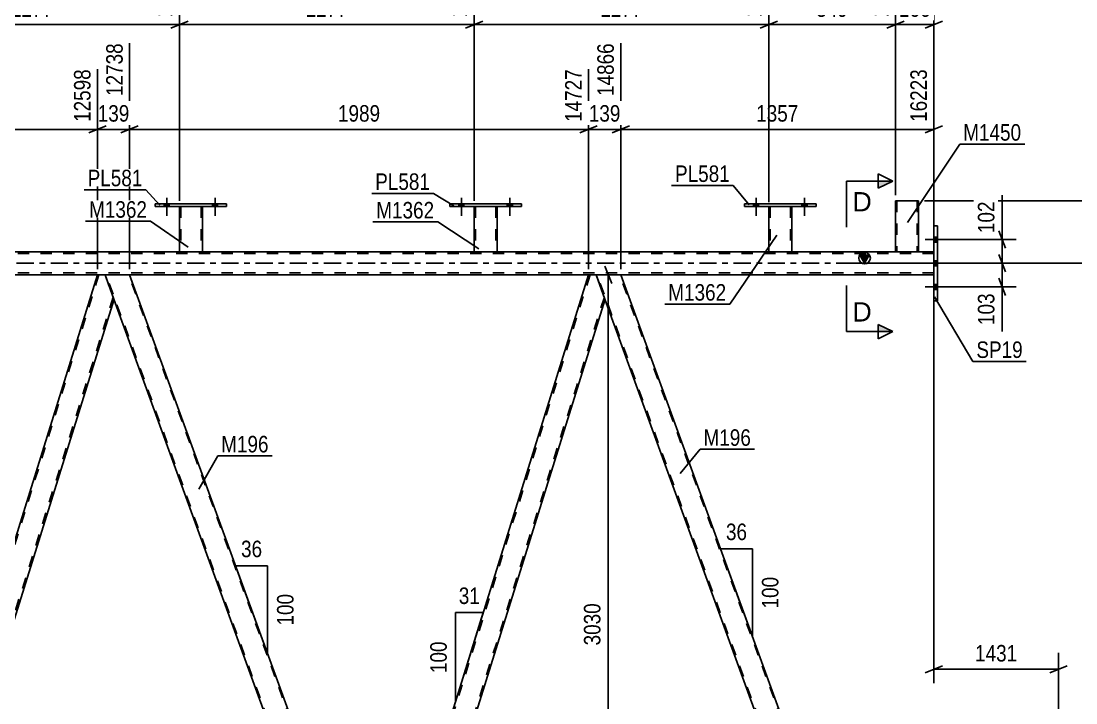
# Model space of a CAD drawing. Header units: millimetres. Extents: x -74 to 767, y -439 to 155.
# Drawn here: x 481.8 to 664.6, y -76.2 to 42 of the extents above; entities that cross this region are included whole.
import ezdxf

# ---------------------------------------------------------------- set-up
doc = ezdxf.new("R2010")
doc.units = ezdxf.units.MM
doc.linetypes.add('DXK_LINE_DOT2', pattern=[3.9198, 1.9599, -1.9599])
doc.linetypes.add('DXK_LINE_DOT3', pattern=[5.9187, 2.979, -0.9799, 0.9799, -0.9799])
doc.styles.add('Arial', font='arial.ttf', dxfattribs={"height": 0.2})
doc.styles.add('Arial Narrow', font='ARIALN.TTF', dxfattribs={"height": 0.2})

# ---------------------------------------------------------------- blocks, each defined once
blk = doc.blocks.new('Part-814185030-3572 - 3452')
at = {"color": 2, "linetype": 'Continuous'}
for p, q in [((560.27, 9.84), (560.27, 2)), ((564.27, 9.84), (564.27, 2)), ((560.27, 2), (564.27, 2))]:
    blk.add_line(p, q, dxfattribs=at)
at = {"color": 7, "linetype": 'DXK_LINE_DOT2'}
for p, q in [((560.27, 9.84), (564.27, 9.84)), ((560.27, 9.84), (560.27, 9.84)), ((560.27, 9.84), (560.27, 9.84)), ((560.51, 9.84), (560.51, 2)), ((564.03, 9.84), (564.03, 2)), ((564.27, 9.84), (564.27, 9.84)), ((564.27, 9.84), (564.27, 9.84)), ((563.98, 2), (564.01, 2)), ((563.98, 2), (564.01, 2)), ((564.01, 2), (564.03, 2)), ((564.01, 2), (564.03, 2))]:
    blk.add_line(p, q, dxfattribs=at)
blk = doc.blocks.new('Part-814185030-3582 - 3452')
at = {"color": 2, "linetype": 'Continuous'}
for p, q in [((509.19, 9.84), (509.19, 2)), ((513.19, 9.84), (513.19, 2)), ((509.19, 2), (513.19, 2))]:
    blk.add_line(p, q, dxfattribs=at)
at = {"color": 7, "linetype": 'DXK_LINE_DOT2'}
for p, q in [((509.19, 9.84), (513.19, 9.84)), ((509.19, 9.84), (509.19, 9.84)), ((509.19, 9.84), (509.19, 9.84)), ((509.43, 9.84), (509.43, 2)), ((512.95, 9.84), (512.95, 2)), ((513.19, 9.84), (513.19, 9.84)), ((513.19, 9.84), (513.19, 9.84)), ((512.89, 2), (512.93, 2)), ((512.89, 2), (512.93, 2)), ((512.93, 2), (512.95, 2)), ((512.93, 2), (512.95, 2))]:
    blk.add_line(p, q, dxfattribs=at)
blk = doc.blocks.new('Bolt-814185030-3466 - 3452')
at = {"linetype": 'Continuous'}
for points in [[(557.63, 9.84), (558.51, 9.84), (558.51, 10.32), (557.63, 10.32)], [(566.03, 9.84), (566.91, 9.84), (566.91, 10.32), (566.03, 10.32)]]:
    blk.add_hatch(color=1, dxfattribs=at).paths.add_polyline_path(points)
at = {"color": 1, "linetype": 'Continuous'}
for p, q in [((558.07, 11.32), (558.07, 8.2)), ((566.47, 11.32), (566.47, 8.2)), ((557.63, 10.32), (557.63, 9.84)), ((558.51, 10.32), (558.51, 9.84)), ((566.03, 10.32), (566.03, 9.84)), ((566.91, 10.32), (566.91, 9.84))]:
    blk.add_line(p, q, dxfattribs=at)
blk = doc.blocks.new('Bolt-814185030-3467 - 3452')
at = {"linetype": 'Continuous'}
for points in [[(557.63, 9.84), (558.51, 9.84), (558.51, 10.32), (557.63, 10.32)], [(566.03, 9.84), (566.91, 9.84), (566.91, 10.32), (566.03, 10.32)]]:
    blk.add_hatch(color=1, dxfattribs=at).paths.add_polyline_path(points)
at = {"color": 1, "linetype": 'Continuous'}
for p, q in [((558.07, 11.32), (558.07, 8.2)), ((566.47, 11.32), (566.47, 8.2)), ((557.63, 10.32), (557.63, 9.84)), ((558.51, 10.32), (558.51, 9.84)), ((566.03, 10.32), (566.03, 9.84)), ((566.91, 10.32), (566.91, 9.84))]:
    blk.add_line(p, q, dxfattribs=at)
blk = doc.blocks.new('Bolt-814185030-3468 - 3452')
at = {"linetype": 'Continuous'}
for points in [[(506.55, 9.84), (507.43, 9.84), (507.43, 10.32), (506.55, 10.32)], [(514.95, 9.84), (515.83, 9.84), (515.83, 10.32), (514.95, 10.32)]]:
    blk.add_hatch(color=1, dxfattribs=at).paths.add_polyline_path(points)
at = {"color": 1, "linetype": 'Continuous'}
for p, q in [((506.99, 11.32), (506.99, 8.2)), ((515.39, 11.32), (515.39, 8.2)), ((506.55, 10.32), (506.55, 9.84)), ((507.43, 10.32), (507.43, 9.84)), ((514.95, 10.32), (514.95, 9.84)), ((515.83, 10.32), (515.83, 9.84))]:
    blk.add_line(p, q, dxfattribs=at)
blk = doc.blocks.new('Bolt-814185030-3469 - 3452')
at = {"linetype": 'Continuous'}
for points in [[(506.55, 9.84), (507.43, 9.84), (507.43, 10.32), (506.55, 10.32)], [(514.95, 9.84), (515.83, 9.84), (515.83, 10.32), (514.95, 10.32)]]:
    blk.add_hatch(color=1, dxfattribs=at).paths.add_polyline_path(points)
at = {"color": 1, "linetype": 'Continuous'}
for p, q in [((506.99, 11.32), (506.99, 8.2)), ((515.39, 11.32), (515.39, 8.2)), ((506.55, 10.32), (506.55, 9.84)), ((507.43, 10.32), (507.43, 9.84)), ((514.95, 10.32), (514.95, 9.84)), ((515.83, 10.32), (515.83, 9.84))]:
    blk.add_line(p, q, dxfattribs=at)
blk = doc.blocks.new('Part-814185030-3607 - 3452')
at = {"color": 2, "linetype": 'Continuous'}
for p, q in [((607.15, 10.32), (607.15, 9.84)), ((619.55, 10.32), (607.15, 10.32)), ((607.15, 9.84), (619.55, 9.84)), ((619.55, 9.84), (619.55, 10.32))]:
    blk.add_line(p, q, dxfattribs=at)
blk = doc.blocks.new('Bolt-814185030-3474 - 3452')
at = {"linetype": 'Continuous'}
for points in [[(608.71, 9.84), (609.59, 9.84), (609.59, 10.32), (608.71, 10.32)], [(617.11, 9.84), (617.99, 9.84), (617.99, 10.32), (617.11, 10.32)]]:
    blk.add_hatch(color=1, dxfattribs=at).paths.add_polyline_path(points)
at = {"color": 1, "linetype": 'Continuous'}
for p, q in [((609.15, 11.32), (609.15, 8.2)), ((617.55, 11.32), (617.55, 8.2)), ((608.71, 10.32), (608.71, 9.84)), ((609.59, 10.32), (609.59, 9.84)), ((617.11, 10.32), (617.11, 9.84)), ((617.99, 10.32), (617.99, 9.84))]:
    blk.add_line(p, q, dxfattribs=at)
blk = doc.blocks.new('Bolt-814185030-3475 - 3452')
at = {"linetype": 'Continuous'}
for points in [[(608.71, 9.84), (609.59, 9.84), (609.59, 10.32), (608.71, 10.32)], [(617.11, 9.84), (617.99, 9.84), (617.99, 10.32), (617.11, 10.32)]]:
    blk.add_hatch(color=1, dxfattribs=at).paths.add_polyline_path(points)
at = {"color": 1, "linetype": 'Continuous'}
for p, q in [((609.15, 11.32), (609.15, 8.2)), ((617.55, 11.32), (617.55, 8.2)), ((608.71, 10.32), (608.71, 9.84)), ((609.59, 10.32), (609.59, 9.84)), ((617.11, 10.32), (617.11, 9.84)), ((617.99, 10.32), (617.99, 9.84))]:
    blk.add_line(p, q, dxfattribs=at)
blk = doc.blocks.new('Part-814185030-3562 - 3452')
at = {"color": 2, "linetype": 'Continuous'}
for p, q in [((611.35, 9.84), (611.35, 2)), ((615.35, 9.84), (615.35, 2)), ((611.35, 2), (615.35, 2))]:
    blk.add_line(p, q, dxfattribs=at)
at = {"color": 7, "linetype": 'DXK_LINE_DOT2'}
for p, q in [((611.35, 9.84), (615.35, 9.84)), ((611.35, 9.84), (611.35, 9.84)), ((611.35, 9.84), (611.35, 9.84)), ((611.59, 9.84), (611.59, 2)), ((615.11, 9.84), (615.11, 2)), ((615.35, 9.84), (615.35, 9.84)), ((615.35, 9.84), (615.35, 9.84)), ((615.06, 2), (615.09, 2)), ((615.06, 2), (615.09, 2)), ((615.09, 2), (615.11, 2)), ((615.09, 2), (615.11, 2))]:
    blk.add_line(p, q, dxfattribs=at)
blk = doc.blocks.new('Part-814185030-3567 - 3452')
at = {"color": 2, "linetype": 'Continuous'}
for p, q in [((556.07, 10.32), (556.07, 9.84)), ((568.47, 10.32), (556.07, 10.32)), ((556.07, 9.84), (568.47, 9.84)), ((568.47, 9.84), (568.47, 10.32))]:
    blk.add_line(p, q, dxfattribs=at)
blk = doc.blocks.new('Part-814185030-3577 - 3452')
at = {"color": 2, "linetype": 'Continuous'}
for p, q in [((504.99, 10.32), (504.99, 9.84)), ((517.39, 10.32), (504.99, 10.32)), ((504.99, 9.84), (517.39, 9.84)), ((517.39, 9.84), (517.39, 10.32))]:
    blk.add_line(p, q, dxfattribs=at)
blk = doc.blocks.new('Part-814185030-3612 - 3452')
at = {"color": 2, "linetype": 'Continuous'}
for p, q in [((633.33, 10.8), (633.33, 2)), ((637.33, 10.8), (633.33, 10.8)), ((637.33, 10.8), (637.33, 2)), ((633.33, 2), (637.33, 2))]:
    blk.add_line(p, q, dxfattribs=at)
at = {"color": 7, "linetype": 'DXK_LINE_DOT2'}
for p, q in [((633.57, 10.8), (633.57, 2)), ((637.02, 10.8), (637.03, 10.8)), ((637.03, 10.8), (637.07, 10.8)), ((637.07, 10.8), (637.09, 10.8)), ((637.09, 10.8), (637.09, 2)), ((637.07, 2), (637.03, 2)), ((637.07, 2), (637.03, 2)), ((637.09, 2), (637.07, 2)), ((637.07, 2), (637.09, 2))]:
    blk.add_line(p, q, dxfattribs=at)
blk = doc.blocks.new('Bolt-814185030-3639 - 3452')
at = {"linetype": 'Continuous'}
for points in [[(639.97, 4.54), (639.97, 3.66), (640.61, 3.66), (640.61, 4.54)], [(639.97, 4.54), (639.97, 3.66), (640.61, 3.66), (640.61, 4.54)], [(639.97, 4.54), (639.97, 3.66), (640.61, 3.66), (640.61, 4.54)], [(639.97, 0.44), (639.97, -0.44), (640.61, -0.44), (640.61, 0.44)], [(639.97, 0.44), (639.97, -0.44), (640.61, -0.44), (640.61, 0.44)], [(639.97, -3.66), (639.97, -4.54), (640.61, -4.54), (640.61, -3.66)], [(639.97, -3.66), (639.97, -4.54), (640.61, -4.54), (640.61, -3.66)], [(639.97, -3.66), (639.97, -4.54), (640.61, -4.54), (640.61, -3.66)]]:
    blk.add_hatch(color=1, dxfattribs=at).paths.add_polyline_path(points)
at = {"color": 1, "linetype": 'Continuous'}
for p, q in [((641.77, 4.1), (638.45, 4.1)), ((641.77, 4.1), (638.45, 4.1)), ((641.77, 4.1), (638.45, 4.1)), ((640.61, 4.54), (639.97, 4.54)), ((640.61, 4.54), (639.97, 4.54)), ((640.61, 4.54), (639.97, 4.54)), ((640.61, 3.66), (639.97, 3.66)), ((640.61, 3.66), (639.97, 3.66)), ((640.61, 3.66), (639.97, 3.66)), ((641.77, 0), (638.45, 0)), ((641.77, 0), (638.45, 0)), ((640.61, 0.44), (639.97, 0.44)), ((640.61, 0.44), (639.97, 0.44)), ((640.61, -0.44), (639.97, -0.44)), ((640.61, -0.44), (639.97, -0.44)), ((641.77, -4.1), (638.45, -4.1)), ((641.77, -4.1), (638.45, -4.1)), ((641.77, -4.1), (638.45, -4.1)), ((640.61, -3.66), (639.97, -3.66)), ((640.61, -3.66), (639.97, -3.66)), ((640.61, -3.66), (639.97, -3.66)), ((640.61, -4.54), (639.97, -4.54)), ((640.61, -4.54), (639.97, -4.54)), ((640.61, -4.54), (639.97, -4.54))]:
    blk.add_line(p, q, dxfattribs=at)
blk = doc.blocks.new('Part-814185030-3668 - 3452')
at = {"color": 2, "linetype": 'Continuous'}
for p, q in [((500.57, -2), (496.31, -2)), ((542.94, -118.4), (500.57, -2)), ((538.68, -118.4), (497.84, -6.2))]:
    blk.add_line(p, q, dxfattribs=at)
at = {"color": 7, "linetype": 'DXK_LINE_DOT2'}
for p, q in [((496.31, -2), (497.84, -6.2)), ((540.6, -123.22), (496.48, -2)), ((544.52, -123.22), (500.4, -2)), ((540.43, -123.22), (538.68, -118.4)), ((544.69, -123.22), (542.94, -118.4)), ((544.69, -123.22), (540.43, -123.22))]:
    blk.add_line(p, q, dxfattribs=at)
blk = doc.blocks.new('Part-814185030-3683 - 3452')
at = {"color": 7, "linetype": 'DXK_LINE_DOT2'}
for p, q in [((580.38, -2), (543.56, -120.12)), ((582.86, -5.88), (546.28, -123.22)), ((582.99, -6.25), (582.97, -6.2)), ((582.99, -6.25), (582.97, -6.2)), ((543.84, -118.4), (543.42, -119.75)), ((548.03, -118.4), (546.53, -123.22)), ((544.69, -123.22), (543.42, -119.75)), ((546.53, -123.22), (544.69, -123.22))]:
    blk.add_line(p, q, dxfattribs=at)
at = {"color": 2, "linetype": 'Continuous'}
for p, q in [((580.13, -2), (543.84, -118.4)), ((581.44, -2), (580.13, -2)), ((582.97, -6.2), (581.44, -2)), ((582.99, -6.25), (548.03, -118.4))]:
    blk.add_line(p, q, dxfattribs=at)
blk = doc.blocks.new('Part-814185030-3693 - 3452')
at = {"color": 2, "linetype": 'Continuous'}
for p, q in [((585.7, -2), (581.44, -2)), ((629.82, -123.22), (585.7, -2)), ((625.57, -123.22), (582.97, -6.2))]:
    blk.add_line(p, q, dxfattribs=at)
at = {"color": 7, "linetype": 'DXK_LINE_DOT2'}
for p, q in [((581.44, -2), (582.97, -6.2)), ((625.74, -123.22), (581.61, -2)), ((629.65, -123.22), (585.53, -2)), ((625.57, -123.22), (629.82, -123.22))]:
    blk.add_line(p, q, dxfattribs=at)
blk = doc.blocks.new('Part-814185030-3698 - 3452')
at = {"color": 2, "linetype": 'Continuous'}
for p, q in [((494.99, -2), (458.29, -119.75)), ((496.31, -2), (494.99, -2)), ((497.84, -6.2), (496.31, -2)), ((497.86, -6.25), (461.4, -123.22)), ((459.55, -123.22), (458.31, -119.8))]:
    blk.add_line(p, q, dxfattribs=at)
at = {"color": 7, "linetype": 'DXK_LINE_DOT2'}
for p, q in [((495.24, -2), (458.43, -120.12)), ((497.72, -5.88), (461.15, -123.22)), ((497.86, -6.25), (497.84, -6.2)), ((497.86, -6.25), (497.84, -6.2)), ((458.29, -119.75), (458.31, -119.8)), ((461.4, -123.22), (459.55, -123.22))]:
    blk.add_line(p, q, dxfattribs=at)
blk = doc.blocks.new('Part-814185030-3752 - 3452')
at = {"linetype": 'Continuous'}
blk.add_hatch(color=2, dxfattribs=at).paths.add_polyline_path([(627.97, 0), (627.17, 1.4), (628.77, 1.4)])
at = {"color": 7, "linetype": 'DXK_LINE_DOT2'}
for p, q in [((64.29, 2), (639.97, 2)), ((513.19, 2), (509.19, 2)), ((564.27, 2), (560.27, 2)), ((615.35, 2), (611.35, 2)), ((637.33, 2), (633.33, 2)), ((639.97, 2), (639.97, -2)), ((639.97, 1.68), (25.23, 1.68)), ((639.97, -1.68), (25.23, -1.68)), ((500.57, -2), (494.99, -2)), ((585.7, -2), (580.13, -2))]:
    blk.add_line(p, q, dxfattribs=at)
at = {"color": 2, "linetype": 'Continuous'}
for p, q in [((509.19, 2), (462.11, 2)), ((560.27, 2), (513.19, 2)), ((611.35, 2), (564.27, 2)), ((633.33, 2), (615.35, 2)), ((639.97, 2), (637.33, 2)), ((627.97, 0), (627.17, 1.4)), ((627.17, 1.4), (628.77, 1.4)), ((628.77, 1.4), (627.97, 0)), ((494.99, -2), (415.43, -2)), ((580.13, -2), (500.57, -2)), ((639.97, -2), (585.7, -2))]:
    blk.add_line(p, q, dxfattribs=at)
at = {"color": 7, "linetype": 'DXK_LINE_DOT3'}
blk.add_line((25.23, 0), (639.97, 0), dxfattribs=at)
at = {"color": 2, "linetype": 'Continuous'}
blk.add_circle((627.97, 0.9), 1, dxfattribs=at)
blk = doc.blocks.new('Part-814185030-3773 - 3452')
at = {"color": 2, "linetype": 'Continuous'}
for p, q in [((639.97, 6.5), (639.97, 6.5)), ((639.97, 6.5), (639.97, -6.5)), ((639.97, 6.5), (640.61, 6.5)), ((640.61, 6.5), (640.61, 6.5)), ((640.61, 6.5), (640.61, -6.5)), ((640.61, -6.5), (639.97, -6.5)), ((640.61, -6.5), (640.61, -6.5))]:
    blk.add_line(p, q, dxfattribs=at)
at = {"color": 7, "linetype": 'DXK_LINE_DOT2'}
for p, q in [((639.97, -6.5), (639.97, 6.5)), ((640.61, 6.5), (640.61, -6.5))]:
    blk.add_line(p, q, dxfattribs=at)
blk = doc.blocks.new('StraightDimension-814185030-4271 - 3452')
at = {"color": 7, "linetype": 'Continuous'}
for p, q in [((500.57, -1), (500.57, 38.15)), ((580.13, -1), (580.13, 33.65)), ((502.07, 23.81), (499.07, 22.61)), ((578.63, 22.61), (581.63, 23.81)), ((500.57, 23.21), (580.13, 23.21))]:
    blk.add_line(p, q, dxfattribs=at)
at = {"color": 0, "linetype": 'Continuous'}
blk.add_wipeout([(579.53, 34.25), (575.33, 34.25), (575.33, 23.91), (579.53, 23.91)], dxfattribs=at)
at = {"color": 0}
blk.add_wipeout([(544.6, 23.96), (544.6, 28.16), (536.09, 28.16), (536.09, 23.96)], dxfattribs=at)
at = {"color": 3, "linetype": 'Continuous', "style": 'Arial Narrow'}
blk.add_text('14727', height=2.863, rotation=90.0002, dxfattribs=at).set_placement((578.93, 24.51))
at = {"color": 3, "style": 'Arial Narrow'}
blk.add_text('1989', height=2.863, dxfattribs=at).set_placement((536.69, 24.56))
blk = doc.blocks.new('StraightDimension-814185030-4886 - 3452')
at = {"color": 7, "linetype": 'Continuous'}
for p, q in [((641.61, 0), (680.13, 0)), ((678.33, -1.5), (677.13, 1.5)), ((677.73, -125.86), (677.73, 0)), ((663.23, -125.86), (680.13, -125.86)), ((677.13, -124.36), (678.33, -127.36))]:
    blk.add_line(p, q, dxfattribs=at)
at = {"color": 0}
blk.add_wipeout([(676.98, -58.67), (672.78, -58.67), (672.78, -67.19), (676.98, -67.19)], dxfattribs=at)
at = {"color": 3, "style": 'Arial Narrow'}
blk.add_text('3146', height=2.863, rotation=90.0002, dxfattribs=at).set_placement((676.38, -66.59))
blk = doc.blocks.new('AngleDimension-814185030-5065 - 3452')
at = {"color": 7, "linetype": 'Continuous'}
for p, q in [((606.82, -60.03), (602.99, -49.51)), ((608.53, -49.51), (602.99, -49.51)), ((608.53, -64.73), (602.99, -49.51)), ((608.53, -64.73), (608.53, -49.51))]:
    blk.add_line(p, q, dxfattribs=at)
at = {"color": 0}
for points in [[(608.19, -48.61), (608.19, -44.41), (603.34, -44.41), (603.34, -48.61)], [(613.63, -53.78), (609.43, -53.78), (609.43, -60.46), (613.63, -60.46)]]:
    blk.add_wipeout(points, dxfattribs=at)
at = {"color": 3, "style": 'Arial Narrow'}
blk.add_text('36', height=2.863, dxfattribs=at).set_placement((603.94, -48.01))
blk.add_text('100', height=2.863, rotation=90.0002, dxfattribs=at).set_placement((613.03, -59.86))
blk = doc.blocks.new('StraightDimension-814185030-10413 - 3452')
at = {"color": 7, "linetype": 'Continuous'}
for p, q in [((686.97, 9.3), (685.77, 12.3)), ((638.33, 10.8), (688.77, 10.8)), ((686.37, -133.6), (686.37, 10.8)), ((685.77, -132.1), (686.97, -135.1)), ((552.17, -133.6), (688.77, -133.6))]:
    blk.add_line(p, q, dxfattribs=at)
at = {"color": 0}
blk.add_wipeout([(685.62, -57.15), (681.42, -57.15), (681.42, -65.66), (685.62, -65.66)], dxfattribs=at)
at = {"color": 3, "style": 'Arial Narrow'}
blk.add_text('3610', height=2.863, rotation=90.0002, dxfattribs=at).set_placement((685.02, -65.06))
blk = doc.blocks.new('StraightDimension-814185030-4529 - 3452')
at = {"color": 7, "linetype": 'Continuous'}
for p, q in [((639.97, -3), (639.97, -72.81)), ((661.59, -122.22), (661.59, -67.56)), ((641.47, -69.81), (638.47, -71.01)), ((639.97, -70.41), (661.59, -70.41)), ((660.09, -71.01), (663.09, -69.81))]:
    blk.add_line(p, q, dxfattribs=at)
at = {"color": 0}
blk.add_wipeout([(655.04, -69.66), (655.04, -65.46), (646.52, -65.46), (646.52, -69.66)], dxfattribs=at)
at = {"color": 3, "style": 'Arial Narrow'}
blk.add_text('1431', height=2.863, dxfattribs=at).set_placement((647.12, -69.06))
blk = doc.blocks.new('StraightDimension-814185030-4158 - 3452')
at = {"color": 7, "linetype": 'Continuous'}
for p, q in [((625.97, 0.02), (654.22, 0.02)), ((651.22, 1.52), (652.42, -1.48)), ((651.82, -4.1), (651.82, 0.02)), ((652.42, -5.6), (651.22, -2.6)), ((641.61, -4.1), (654.22, -4.1))]:
    blk.add_line(p, q, dxfattribs=at)
at = {"color": 0}
blk.add_wipeout([(651.07, -4.62), (646.87, -4.62), (646.87, -11.31), (651.07, -11.31)], dxfattribs=at)
at = {"color": 7, "linetype": 'Continuous'}
blk.add_line((651.82, -4.1), (651.82, -11.83), dxfattribs=at)
blk.add_line((651.82, -4.1), (651.82, -11.83), dxfattribs=at)
at = {"color": 3, "style": 'Arial Narrow'}
blk.add_text('103', height=2.863, rotation=90.0002, dxfattribs=at).set_placement((650.47, -10.71))
blk = doc.blocks.new('StraightDimension-814185030-4171 - 3452')
at = {"color": 7, "linetype": 'Continuous'}
for p, q in [((651.22, 5.6), (652.42, 2.6)), ((641.61, 4.1), (654.22, 4.1)), ((651.82, 0.02), (651.82, 4.1)), ((625.97, 0.02), (654.22, 0.02)), ((652.42, -1.48), (651.22, 1.52))]:
    blk.add_line(p, q, dxfattribs=at)
at = {"color": 0}
blk.add_wipeout([(651.07, 11.31), (646.87, 11.31), (646.87, 4.63), (651.07, 4.63)], dxfattribs=at)
at = {"color": 7, "linetype": 'Continuous'}
blk.add_line((651.82, 4.1), (651.82, 11.83), dxfattribs=at)
blk.add_line((651.82, 4.1), (651.82, 11.83), dxfattribs=at)
at = {"color": 3, "style": 'Arial Narrow'}
blk.add_text('102', height=2.863, rotation=90.0002, dxfattribs=at).set_placement((650.47, 5.23))
blk = doc.blocks.new('StraightDimension-814185030-4227 - 3452')
at = {"color": 7, "linetype": 'Continuous'}
for p, q in [((585.7, -1), (585.7, 38.15)), ((639.97, 3), (639.97, 33.65)), ((587.2, 23.81), (584.2, 22.61)), ((638.47, 22.61), (641.47, 23.81)), ((585.7, 23.21), (639.97, 23.21))]:
    blk.add_line(p, q, dxfattribs=at)
at = {"color": 0, "linetype": 'Continuous'}
blk.add_wipeout([(639.37, 34.25), (635.17, 34.25), (635.17, 23.91), (639.37, 23.91)], dxfattribs=at)
at = {"color": 0}
blk.add_wipeout([(617.09, 23.96), (617.09, 28.16), (608.58, 28.16), (608.58, 23.96)], dxfattribs=at)
at = {"color": 3, "linetype": 'Continuous', "style": 'Arial Narrow'}
blk.add_text('16223', height=2.863, rotation=90.0002, dxfattribs=at).set_placement((638.77, 24.51))
at = {"color": 3, "style": 'Arial Narrow'}
blk.add_text('1357', height=2.863, dxfattribs=at).set_placement((609.18, 24.56))
blk = doc.blocks.new('StraightDimension-814185030-4246 - 3452')
at = {"color": 7, "linetype": 'Continuous'}
for p, q in [((585.7, -1), (585.7, 38.15)), ((580.13, -1), (580.13, 33.65)), ((578.63, 22.61), (581.63, 23.81)), ((587.2, 23.81), (584.2, 22.61)), ((580.13, 23.21), (585.7, 23.21))]:
    blk.add_line(p, q, dxfattribs=at)
at = {"color": 0}
blk.add_wipeout([(586.26, 23.96), (586.26, 28.16), (579.57, 28.16), (579.57, 23.96)], dxfattribs=at)
at = {"color": 3, "style": 'Arial Narrow'}
blk.add_text('139', height=2.863, dxfattribs=at).set_placement((580.17, 24.56))
at = {"color": 0, "linetype": 'Continuous'}
blk.add_wipeout([(585.1, 38.75), (580.9, 38.75), (580.9, 28.41), (585.1, 28.41)], dxfattribs=at)
at = {"color": 3, "linetype": 'Continuous', "style": 'Arial Narrow'}
blk.add_text('14866', height=2.863, rotation=90.0002, dxfattribs=at).set_placement((584.5, 29.01))
blk = doc.blocks.new('StraightDimension-814185030-4295 - 3452')
at = {"color": 7, "linetype": 'Continuous'}
for p, q in [((500.57, -1), (500.57, 38.15)), ((494.99, -1), (494.99, 33.65)), ((493.49, 22.61), (496.49, 23.81)), ((502.07, 23.81), (499.07, 22.61)), ((494.99, 23.21), (500.57, 23.21))]:
    blk.add_line(p, q, dxfattribs=at)
at = {"color": 0}
blk.add_wipeout([(501.12, 23.96), (501.12, 28.16), (494.44, 28.16), (494.44, 23.96)], dxfattribs=at)
at = {"color": 3, "style": 'Arial Narrow'}
blk.add_text('139', height=2.863, dxfattribs=at).set_placement((495.04, 24.56))
at = {"color": 0, "linetype": 'Continuous'}
blk.add_wipeout([(499.97, 38.75), (495.77, 38.75), (495.77, 28.41), (499.97, 28.41)], dxfattribs=at)
at = {"color": 3, "linetype": 'Continuous', "style": 'Arial Narrow'}
blk.add_text('12738', height=2.863, rotation=90.0002, dxfattribs=at).set_placement((499.37, 29.01))
blk = doc.blocks.new('StraightDimension-814185030-4319 - 3452')
at = {"color": 7, "linetype": 'Continuous'}
for p, q in [((415.43, -1), (415.43, 38.15)), ((494.99, -1), (494.99, 33.65)), ((416.93, 23.81), (413.93, 22.61)), ((493.49, 22.61), (496.49, 23.81)), ((415.43, 23.21), (494.99, 23.21))]:
    blk.add_line(p, q, dxfattribs=at)
at = {"color": 0, "linetype": 'Continuous'}
blk.add_wipeout([(494.39, 34.25), (490.19, 34.25), (490.19, 23.91), (494.39, 23.91)], dxfattribs=at)
at = {"color": 0}
blk.add_wipeout([(459.47, 23.96), (459.47, 28.16), (450.96, 28.16), (450.96, 23.96)], dxfattribs=at)
at = {"color": 3, "linetype": 'Continuous', "style": 'Arial Narrow'}
blk.add_text('12598', height=2.863, rotation=90.0002, dxfattribs=at).set_placement((493.79, 24.51))
at = {"color": 3, "style": 'Arial Narrow'}
blk.add_text('1989', height=2.863, dxfattribs=at).set_placement((451.56, 24.56))
blk = doc.blocks.new('AngleDimension-814185030-5037 - 3452')
at = {"color": 7, "linetype": 'Continuous'}
for p, q in [((521.83, -60.43), (518.94, -52.47)), ((524.48, -52.47), (518.94, -52.47)), ((524.48, -67.69), (518.94, -52.47)), ((524.48, -67.69), (524.48, -52.47))]:
    blk.add_line(p, q, dxfattribs=at)
at = {"color": 0}
for points in [[(524.13, -51.57), (524.13, -47.37), (519.28, -47.37), (519.28, -51.57)], [(529.58, -56.74), (525.38, -56.74), (525.38, -63.42), (529.58, -63.42)]]:
    blk.add_wipeout(points, dxfattribs=at)
at = {"color": 3, "style": 'Arial Narrow'}
blk.add_text('36', height=2.863, dxfattribs=at).set_placement((519.88, -50.97))
blk.add_text('100', height=2.863, rotation=90.0002, dxfattribs=at).set_placement((528.98, -62.82))
blk = doc.blocks.new('AngleDimension-814185030-5051 - 3452')
at = {"color": 7, "linetype": 'Continuous'}
for p, q in [((557.04, -60.59), (561.86, -60.59)), ((557.04, -76.06), (561.86, -60.59)), ((557.04, -76.06), (557.04, -60.59)), ((558.08, -72.72), (561.86, -60.59))]:
    blk.add_line(p, q, dxfattribs=at)
at = {"color": 0}
for points in [[(561.88, -59.69), (561.88, -55.49), (557.03, -55.49), (557.03, -59.69)], [(556.14, -64.98), (551.94, -64.98), (551.94, -71.67), (556.14, -71.67)]]:
    blk.add_wipeout(points, dxfattribs=at)
at = {"color": 3, "style": 'Arial Narrow'}
blk.add_text('31', height=2.863, dxfattribs=at).set_placement((557.63, -59.09))
blk.add_text('100', height=2.863, rotation=90.0002, dxfattribs=at).set_placement((555.54, -71.07))
blk = doc.blocks.new('StraightDimension-814185030-5148 - 3452')
at = {"color": 7, "linetype": 'Continuous'}
for p, q in [((584.13, -3.5), (582.93, -0.5)), ((602.67, -2), (580.68, -2)), ((583.53, -123.22), (583.53, -2)), ((582.93, -121.72), (584.13, -124.72)), ((601.81, -123.22), (580.68, -123.22))]:
    blk.add_line(p, q, dxfattribs=at)
at = {"color": 0}
blk.add_wipeout([(582.78, -58.35), (578.58, -58.35), (578.58, -66.87), (582.78, -66.87)], dxfattribs=at)
at = {"color": 3, "style": 'Arial Narrow'}
blk.add_text('3030', height=2.863, rotation=90.0002, dxfattribs=at).set_placement((582.18, -66.27))
blk = doc.blocks.new('StraightDimension-814185030-9999 - 3452')
at = {"color": 7, "linetype": 'Continuous'}
for p, q in [((639.97, 3), (639.97, 56.32)), ((633.33, 11.8), (633.33, 51.82)), ((631.83, 40.78), (634.83, 41.98)), ((633.33, 41.38), (639.97, 41.38)), ((641.47, 41.98), (638.47, 40.78))]:
    blk.add_line(p, q, dxfattribs=at)
at = {"color": 0}
blk.add_wipeout([(639.99, 42.13), (639.99, 46.33), (633.31, 46.33), (633.31, 42.13)], dxfattribs=at)
at = {"color": 3, "style": 'Arial Narrow'}
blk.add_text('166', height=2.863, dxfattribs=at).set_placement((633.91, 42.73))
at = {"color": 0, "linetype": 'Continuous'}
blk.add_wipeout([(639.37, 56.92), (635.17, 56.92), (635.17, 46.58), (639.37, 46.58)], dxfattribs=at)
at = {"color": 3, "linetype": 'Continuous', "style": 'Arial Narrow'}
blk.add_text('16223', height=2.863, rotation=90.0002, dxfattribs=at).set_placement((638.77, 47.18))
blk = doc.blocks.new('StraightDimension-814185030-10000 - 3452')
at = {"color": 7, "linetype": 'Continuous'}
for p, q in [((611.35, 10.61), (611.35, 51.82)), ((633.33, 11.8), (633.33, 51.82)), ((612.85, 41.98), (609.85, 40.78)), ((611.35, 41.38), (633.33, 41.38)), ((631.83, 40.78), (634.83, 41.98))]:
    blk.add_line(p, q, dxfattribs=at)
at = {"color": 0, "linetype": 'Continuous'}
blk.add_wipeout([(632.73, 52.42), (628.53, 52.42), (628.53, 42.08), (632.73, 42.08)], dxfattribs=at)
at = {"color": 0}
blk.add_wipeout([(625.68, 42.13), (625.68, 46.33), (619, 46.33), (619, 42.13)], dxfattribs=at)
at = {"color": 3, "linetype": 'Continuous', "style": 'Arial Narrow'}
blk.add_text('16057', height=2.863, rotation=90.0002, dxfattribs=at).set_placement((632.13, 42.68))
at = {"color": 3, "style": 'Arial Narrow'}
blk.add_text('549', height=2.863, dxfattribs=at).set_placement((619.6, 42.73))
blk = doc.blocks.new('StraightDimension-814185030-10001 - 3452')
at = {"color": 7, "linetype": 'Continuous'}
for p, q in [((560.27, 10.84), (560.27, 51.82)), ((611.35, 10.61), (611.35, 51.82)), ((561.77, 41.98), (558.77, 40.78)), ((560.27, 41.38), (611.35, 41.38)), ((609.85, 40.78), (612.85, 41.98))]:
    blk.add_line(p, q, dxfattribs=at)
at = {"color": 0, "linetype": 'Continuous'}
blk.add_wipeout([(610.75, 52.42), (606.55, 52.42), (606.55, 42.08), (610.75, 42.08)], dxfattribs=at)
at = {"color": 0}
blk.add_wipeout([(590.07, 42.13), (590.07, 46.33), (581.56, 46.33), (581.56, 42.13)], dxfattribs=at)
at = {"color": 3, "linetype": 'Continuous', "style": 'Arial Narrow'}
blk.add_text('15507', height=2.863, rotation=90.0002, dxfattribs=at).set_placement((610.15, 42.68))
at = {"color": 3, "style": 'Arial Narrow'}
blk.add_text('1277', height=2.863, dxfattribs=at).set_placement((582.16, 42.73))
blk = doc.blocks.new('StraightDimension-814185030-10002 - 3452')
at = {"color": 7, "linetype": 'Continuous'}
for p, q in [((509.19, 10.84), (509.19, 51.82)), ((560.27, 10.84), (560.27, 51.82)), ((510.69, 41.98), (507.69, 40.78)), ((509.19, 41.38), (560.27, 41.38)), ((558.77, 40.78), (561.77, 41.98))]:
    blk.add_line(p, q, dxfattribs=at)
at = {"color": 0, "linetype": 'Continuous'}
blk.add_wipeout([(559.67, 52.42), (555.47, 52.42), (555.47, 42.08), (559.67, 42.08)], dxfattribs=at)
at = {"color": 0}
blk.add_wipeout([(538.99, 42.13), (538.99, 46.33), (530.48, 46.33), (530.48, 42.13)], dxfattribs=at)
at = {"color": 3, "linetype": 'Continuous', "style": 'Arial Narrow'}
blk.add_text('14230', height=2.863, rotation=90.0002, dxfattribs=at).set_placement((559.07, 42.68))
at = {"color": 3, "style": 'Arial Narrow'}
blk.add_text('1277', height=2.863, dxfattribs=at).set_placement((531.08, 42.73))
blk = doc.blocks.new('StraightDimension-814185030-10003 - 3452')
at = {"color": 7, "linetype": 'Continuous'}
for p, q in [((458.11, 10.84), (458.11, 51.82)), ((509.19, 10.84), (509.19, 51.82)), ((459.61, 41.98), (456.61, 40.78)), ((458.11, 41.38), (509.19, 41.38)), ((507.69, 40.78), (510.69, 41.98))]:
    blk.add_line(p, q, dxfattribs=at)
at = {"color": 0, "linetype": 'Continuous'}
blk.add_wipeout([(508.59, 52.42), (504.39, 52.42), (504.39, 42.08), (508.59, 42.08)], dxfattribs=at)
at = {"color": 0}
blk.add_wipeout([(487.91, 42.13), (487.91, 46.33), (479.39, 46.33), (479.39, 42.13)], dxfattribs=at)
at = {"color": 3, "linetype": 'Continuous', "style": 'Arial Narrow'}
blk.add_text('12953', height=2.863, rotation=90.0002, dxfattribs=at).set_placement((507.99, 42.68))
at = {"color": 3, "style": 'Arial Narrow'}
blk.add_text('1277', height=2.863, dxfattribs=at).set_placement((479.99, 42.73))
blk = doc.blocks.new('Mark-814185030-3558 - 3452')
at = {"color": 0}
blk.add_wipeout([(603.99, -6.48), (603.99, -3.48), (593.94, -3.48), (593.94, -6.48)], dxfattribs=at)
blk.add_wipeout([(603.99, -6.48), (603.99, -3.48), (593.94, -3.48), (593.94, -6.48)], dxfattribs=at)
at = {"color": 30, "linetype": 'Continuous'}
for p in [(612.74, 4.89), (593.34, -7.08)]:
    blk.add_line(p, (604.59, -7.08), dxfattribs=at)
at = {"color": 3, "style": 'Arial Narrow'}
blk.add_text('M1362', height=2.863, dxfattribs=at).set_placement((593.94, -6.48))
blk = doc.blocks.new('Mark-814185030-3563 - 3452')
at = {"color": 0}
blk.add_wipeout([(552.64, 12.72), (552.64, 15.72), (543.14, 15.72), (543.14, 12.72)], dxfattribs=at)
blk.add_wipeout([(552.64, 12.72), (552.64, 15.72), (543.14, 15.72), (543.14, 12.72)], dxfattribs=at)
at = {"color": 30, "linetype": 'Continuous'}
for p in [(542.54, 12.12), (556.74, 9.98)]:
    blk.add_line(p, (553.24, 12.12), dxfattribs=at)
at = {"color": 3, "style": 'Arial Narrow'}
blk.add_text('PL581', height=2.863, dxfattribs=at).set_placement((543.14, 12.72))
blk = doc.blocks.new('Mark-814185030-3568 - 3452')
at = {"color": 0}
blk.add_wipeout([(553.37, 7.77), (553.37, 10.77), (543.32, 10.77), (543.32, 7.77)], dxfattribs=at)
blk.add_wipeout([(553.37, 7.77), (553.37, 10.77), (543.32, 10.77), (543.32, 7.77)], dxfattribs=at)
at = {"color": 30, "linetype": 'Continuous'}
for p in [(542.72, 7.17), (561.08, 2.52)]:
    blk.add_line(p, (553.97, 7.17), dxfattribs=at)
at = {"color": 3, "style": 'Arial Narrow'}
blk.add_text('M1362', height=2.863, dxfattribs=at).set_placement((543.32, 7.77))
blk = doc.blocks.new('Mark-814185030-3573 - 3452')
at = {"color": 0}
blk.add_wipeout([(502.79, 13.35), (502.79, 16.35), (493.29, 16.35), (493.29, 13.35)], dxfattribs=at)
blk.add_wipeout([(502.79, 13.35), (502.79, 16.35), (493.29, 16.35), (493.29, 13.35)], dxfattribs=at)
at = {"color": 30, "linetype": 'Continuous'}
for p in [(492.69, 12.75), (505.83, 10.06)]:
    blk.add_line(p, (503.39, 12.75), dxfattribs=at)
at = {"color": 3, "style": 'Arial Narrow'}
blk.add_text('PL581', height=2.863, dxfattribs=at).set_placement((493.29, 13.35))
blk = doc.blocks.new('Mark-814185030-3578 - 3452')
at = {"color": 0}
blk.add_wipeout([(503.59, 7.9), (503.59, 10.9), (493.54, 10.9), (493.54, 7.9)], dxfattribs=at)
blk.add_wipeout([(503.59, 7.9), (503.59, 10.9), (493.54, 10.9), (493.54, 7.9)], dxfattribs=at)
at = {"color": 30, "linetype": 'Continuous'}
for p in [(492.94, 7.3), (510.73, 2.8)]:
    blk.add_line(p, (504.19, 7.3), dxfattribs=at)
at = {"color": 3, "style": 'Arial Narrow'}
blk.add_text('M1362', height=2.863, dxfattribs=at).set_placement((493.54, 7.9))
blk = doc.blocks.new('Mark-814185030-3603 - 3452')
at = {"color": 0}
blk.add_wipeout([(604.61, 14.1), (604.61, 17.1), (595.11, 17.1), (595.11, 14.1)], dxfattribs=at)
blk.add_wipeout([(604.61, 14.1), (604.61, 17.1), (595.11, 17.1), (595.11, 14.1)], dxfattribs=at)
at = {"color": 30, "linetype": 'Continuous'}
for p in [(594.51, 13.5), (607.98, 10.12)]:
    blk.add_line(p, (605.21, 13.5), dxfattribs=at)
at = {"color": 3, "style": 'Arial Narrow'}
blk.add_text('PL581', height=2.863, dxfattribs=at).set_placement((595.11, 14.1))
blk = doc.blocks.new('Mark-814185030-3608 - 3452')
at = {"color": 0}
blk.add_wipeout([(655.13, 21.26), (655.13, 24.26), (645.07, 24.26), (645.07, 21.26)], dxfattribs=at)
blk.add_wipeout([(655.13, 21.26), (655.13, 24.26), (645.07, 24.26), (645.07, 21.26)], dxfattribs=at)
at = {"color": 30, "linetype": 'Continuous'}
for p, q in [((635.41, 7.07), (644.47, 20.66)), ((644.47, 20.66), (655.73, 20.66))]:
    blk.add_line(p, q, dxfattribs=at)
at = {"color": 3, "style": 'Arial Narrow'}
blk.add_text('M1450', height=2.863, dxfattribs=at).set_placement((645.07, 21.26))
blk = doc.blocks.new('Mark-814185030-3664 - 3452')
at = {"color": 0}
blk.add_wipeout([(524.66, -32.8), (524.66, -29.8), (516.44, -29.8), (516.44, -32.8)], dxfattribs=at)
blk.add_wipeout([(524.66, -32.8), (524.66, -29.8), (516.44, -29.8), (516.44, -32.8)], dxfattribs=at)
at = {"color": 30, "linetype": 'Continuous'}
for p, q in [((512.55, -39.15), (515.84, -33.4)), ((515.84, -33.4), (525.26, -33.4))]:
    blk.add_line(p, q, dxfattribs=at)
at = {"color": 3, "style": 'Arial Narrow'}
blk.add_text('M196', height=2.863, dxfattribs=at).set_placement((516.44, -32.8))
blk = doc.blocks.new('Mark-814185030-3689 - 3452')
at = {"color": 0}
blk.add_wipeout([(608.27, -31.66), (608.27, -28.66), (600.05, -28.66), (600.05, -31.66)], dxfattribs=at)
blk.add_wipeout([(608.27, -31.66), (608.27, -28.66), (600.05, -28.66), (600.05, -31.66)], dxfattribs=at)
at = {"color": 30, "linetype": 'Continuous'}
for p, q in [((596, -36.44), (599.45, -32.26)), ((599.45, -32.26), (608.87, -32.26))]:
    blk.add_line(p, q, dxfattribs=at)
at = {"color": 3, "style": 'Arial Narrow'}
blk.add_text('M196', height=2.863, dxfattribs=at).set_placement((600.05, -31.66))
blk = doc.blocks.new('Mark-814185030-3769 - 3452')
at = {"color": 0}
blk.add_wipeout([(655.39, -16.42), (655.39, -13.42), (647.35, -13.42), (647.35, -16.42)], dxfattribs=at)
blk.add_wipeout([(655.39, -16.42), (655.39, -13.42), (647.35, -13.42), (647.35, -16.42)], dxfattribs=at)
at = {"color": 30, "linetype": 'Continuous'}
for p, q in [((640.07, -5.82), (646.75, -17.02)), ((646.75, -17.02), (655.99, -17.02))]:
    blk.add_line(p, q, dxfattribs=at)
at = {"color": 3, "style": 'Arial Narrow'}
blk.add_text('SP19', height=2.863, dxfattribs=at).set_placement((647.35, -16.42))
blk = doc.blocks.new('SectionMark-814185030-5189 - 3452')
at = {"linetype": 'Continuous'}
for points in [[(630.35, 13), (630.35, 14.25), (632.85, 14.25)], [(630.35, -11.85), (630.35, -10.6), (632.85, -11.85)]]:
    blk.add_hatch(color=6, dxfattribs=at).paths.add_polyline_path(points)
at = {"color": 6, "linetype": 'Continuous'}
for p, q in [((630.35, 13), (630.35, 15.5)), ((630.35, 15.5), (632.85, 14.25)), ((624.85, 14.25), (624.85, 6.25)), ((624.85, 14.25), (632.85, 14.25)), ((632.85, 14.25), (630.35, 13)), ((624.85, -11.85), (624.85, -3.85)), ((632.85, -11.85), (630.35, -10.6)), ((630.35, -10.6), (630.35, -13.1)), ((624.85, -11.85), (632.85, -11.85)), ((632.85, -11.85), (630.35, -13.1))]:
    blk.add_line(p, q, dxfattribs=at)
at = {"color": 0, "linetype": 'Continuous'}
for points in [[(629.22, 9), (629.22, 12.5), (625.85, 12.5), (625.85, 9)], [(629.22, -10.1), (629.22, -6.6), (625.85, -6.6), (625.85, -10.1)]]:
    blk.add_wipeout(points, dxfattribs=at)
at = {"color": 3, "linetype": 'Continuous', "style": 'Arial'}
for p in [(625.85, 9), (625.85, -10.1)]:
    blk.add_text('D', height=3.34, dxfattribs=at).set_placement(p)

msp = doc.modelspace()

# ---------------------------------------------------------------- block references
for name in ['Bolt-814185030-3468 - 3452', 'Bolt-814185030-3469 - 3452', 'Bolt-814185030-3466 - 3452', 'Bolt-814185030-3467 - 3452', 'Bolt-814185030-3474 - 3452', 'Bolt-814185030-3475 - 3452', 'Part-814185030-3577 - 3452', 'Part-814185030-3582 - 3452', 'Part-814185030-3567 - 3452', 'Part-814185030-3572 - 3452', 'Part-814185030-3607 - 3452', 'Part-814185030-3562 - 3452', 'Part-814185030-3612 - 3452', 'Part-814185030-3773 - 3452', 'Bolt-814185030-3639 - 3452', 'Part-814185030-3752 - 3452', 'Part-814185030-3698 - 3452', 'Part-814185030-3668 - 3452', 'Part-814185030-3683 - 3452', 'Part-814185030-3693 - 3452']:
    msp.add_blockref(name, (0, 0))

# ---------------------------------------------------------------- next in the draw order: block references
for name in ['StraightDimension-814185030-4271 - 3452', 'StraightDimension-814185030-4886 - 3452', 'Mark-814185030-3664 - 3452', 'AngleDimension-814185030-5065 - 3452', 'AngleDimension-814185030-5037 - 3452']:
    msp.add_blockref(name, (0, 0))

# ---------------------------------------------------------------- next in the draw order: block references
for name in ['StraightDimension-814185030-4295 - 3452', 'StraightDimension-814185030-10413 - 3452']:
    msp.add_blockref(name, (0, 0))

# ---------------------------------------------------------------- next in the draw order: block references
for name in ['StraightDimension-814185030-4319 - 3452', 'StraightDimension-814185030-4529 - 3452', 'AngleDimension-814185030-5051 - 3452']:
    msp.add_blockref(name, (0, 0))

# ---------------------------------------------------------------- next in the draw order: block references
msp.add_blockref('StraightDimension-814185030-4158 - 3452', (0, 0))

# ---------------------------------------------------------------- next in the draw order: block references
for name in ['StraightDimension-814185030-4171 - 3452', 'Mark-814185030-3769 - 3452']:
    msp.add_blockref(name, (0, 0))

# ---------------------------------------------------------------- next in the draw order: block references
msp.add_blockref('StraightDimension-814185030-4227 - 3452', (0, 0))

# ---------------------------------------------------------------- next in the draw order: block references
for name in ['StraightDimension-814185030-9999 - 3452', 'StraightDimension-814185030-4246 - 3452']:
    msp.add_blockref(name, (0, 0))

# ---------------------------------------------------------------- next in the draw order: block references
for name in ['StraightDimension-814185030-10000 - 3452', 'StraightDimension-814185030-5148 - 3452']:
    msp.add_blockref(name, (0, 0))

# ---------------------------------------------------------------- next in the draw order: block references
for name in ['StraightDimension-814185030-10001 - 3452', 'Mark-814185030-3608 - 3452', 'SectionMark-814185030-5189 - 3452', 'Mark-814185030-3558 - 3452', 'Mark-814185030-3689 - 3452']:
    msp.add_blockref(name, (0, 0))

# ---------------------------------------------------------------- next in the draw order: block references
for name in ['StraightDimension-814185030-10002 - 3452', 'Mark-814185030-3603 - 3452']:
    msp.add_blockref(name, (0, 0))

# ---------------------------------------------------------------- next in the draw order: block references
for name in ['StraightDimension-814185030-10003 - 3452', 'Mark-814185030-3563 - 3452']:
    msp.add_blockref(name, (0, 0))

# ---------------------------------------------------------------- next in the draw order: block references
for name in ['Mark-814185030-3573 - 3452', 'Mark-814185030-3568 - 3452']:
    msp.add_blockref(name, (0, 0))

# ---------------------------------------------------------------- next in the draw order: block references
msp.add_blockref('Mark-814185030-3578 - 3452', (0, 0))

doc.saveas('drawing.dxf')
